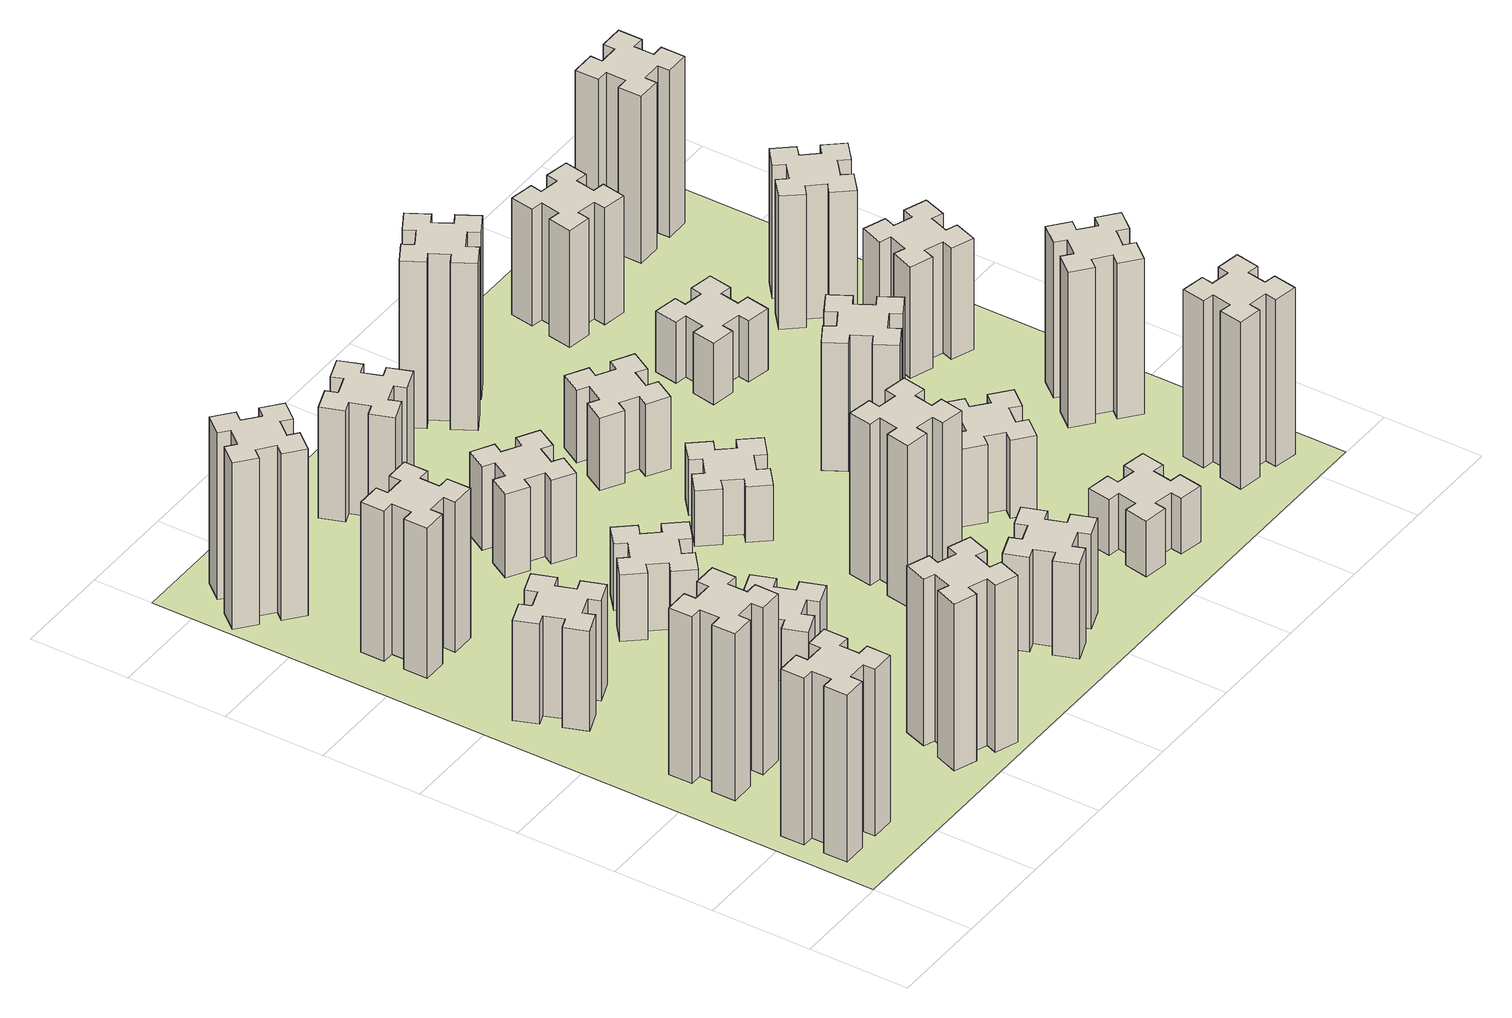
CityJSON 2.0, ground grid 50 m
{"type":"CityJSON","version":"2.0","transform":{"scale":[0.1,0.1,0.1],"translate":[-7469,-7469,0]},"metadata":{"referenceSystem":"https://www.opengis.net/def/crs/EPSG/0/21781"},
"CityObjects":{
"building1":{"type":"Building","attributes":{"class":"1000","function":"1000","usage":"1000","yearOfConstruction":2016,"roofType":"1000","measuredHeight":90,"storeysAboveGround":30,"storeysBelowGround":0},"geometry":[{"type":"Solid","lod":"1","boundaries":[[[[0,1,2,3,4,5,6,7,8,9,10,11,12,13,14,15,16,17,18,19]],[[17,16,20,21]],[[16,15,22,20]],[[15,14,23,22]],[[14,13,24,23]],[[13,12,25,24]],[[12,11,26,25]],[[11,10,27,26]],[[10,9,28,27]],[[9,8,29,28]],[[8,7,30,29]],[[7,6,31,30]],[[6,5,32,31]],[[5,4,33,32]],[[4,3,34,33]],[[3,2,35,34]],[[2,1,36,35]],[[1,0,37,36]],[[0,19,38,37]],[[19,18,39,38]],[[18,17,21,39]],[[24,25,26,27,28,29,30,31,32,33,34,35,36,37,38,39,21,20,22,23]]]]}]},
"building2":{"type":"Building","attributes":{"class":"1000","function":"1000","usage":"1000","yearOfConstruction":2016,"roofType":"1000","measuredHeight":90,"storeysAboveGround":30,"storeysBelowGround":0},"geometry":[{"type":"Solid","lod":"1","boundaries":[[[[40,41,42,43,44,45,46,47,48,49,50,51,52,53,54,55,56,57,58,59]],[[57,56,60,61]],[[56,55,62,60]],[[55,54,63,62]],[[54,53,64,63]],[[53,52,65,64]],[[52,51,66,65]],[[51,50,67,66]],[[50,49,68,67]],[[49,48,69,68]],[[48,47,70,69]],[[47,46,71,70]],[[46,45,72,71]],[[45,44,73,72]],[[44,43,74,73]],[[43,42,75,74]],[[42,41,76,75]],[[41,40,77,76]],[[40,59,78,77]],[[59,58,79,78]],[[58,57,61,79]],[[64,65,66,67,68,69,70,71,72,73,74,75,76,77,78,79,61,60,62,63]]]]}]},
"building3":{"type":"Building","attributes":{"class":"1000","function":"1000","usage":"1000","yearOfConstruction":2016,"roofType":"1000","measuredHeight":54,"storeysAboveGround":30,"storeysBelowGround":0},"geometry":[{"type":"Solid","lod":"1","boundaries":[[[[80,81,82,83,84,85,86,87,88,89,90,91,92,93,94,95,96,97,98,99]],[[97,96,100,101]],[[96,95,102,100]],[[95,94,103,102]],[[94,93,104,103]],[[93,92,105,104]],[[92,91,106,105]],[[91,90,107,106]],[[90,89,108,107]],[[89,88,109,108]],[[88,87,110,109]],[[87,86,111,110]],[[86,85,112,111]],[[85,84,113,112]],[[84,83,114,113]],[[83,82,115,114]],[[82,81,116,115]],[[81,80,117,116]],[[80,99,118,117]],[[99,98,119,118]],[[98,97,101,119]],[[104,105,106,107,108,109,110,111,112,113,114,115,116,117,118,119,101,100,102,103]]]]}]},
"building4":{"type":"Building","attributes":{"class":"1000","function":"1000","usage":"1000","yearOfConstruction":2016,"roofType":"1000","measuredHeight":81,"storeysAboveGround":30,"storeysBelowGround":0},"geometry":[{"type":"Solid","lod":"1","boundaries":[[[[120,121,122,123,124,125,126,127,128,129,130,131,132,133,134,135,136,137,138,139]],[[137,136,140,141]],[[136,135,142,140]],[[135,134,143,142]],[[134,133,144,143]],[[133,132,145,144]],[[132,131,146,145]],[[131,130,147,146]],[[130,129,148,147]],[[129,128,149,148]],[[128,127,150,149]],[[127,126,151,150]],[[126,125,152,151]],[[125,124,153,152]],[[124,123,154,153]],[[123,122,155,154]],[[122,121,156,155]],[[121,120,157,156]],[[120,139,158,157]],[[139,138,159,158]],[[138,137,141,159]],[[144,145,146,147,148,149,150,151,152,153,154,155,156,157,158,159,141,140,142,143]]]]}]},
"building5":{"type":"Building","attributes":{"class":"1000","function":"1000","usage":"1000","yearOfConstruction":2016,"roofType":"1000","measuredHeight":90,"storeysAboveGround":30,"storeysBelowGround":0},"geometry":[{"type":"Solid","lod":"1","boundaries":[[[[160,161,162,163,164,165,166,167,168,169,170,171,172,173,174,175,176,177,178,179]],[[177,176,180,181]],[[176,175,182,180]],[[175,174,183,182]],[[174,173,184,183]],[[173,172,185,184]],[[172,171,186,185]],[[171,170,187,186]],[[170,169,188,187]],[[169,168,189,188]],[[168,167,190,189]],[[167,166,191,190]],[[166,165,192,191]],[[165,164,193,192]],[[164,163,194,193]],[[163,162,195,194]],[[162,161,196,195]],[[161,160,197,196]],[[160,179,198,197]],[[179,178,199,198]],[[178,177,181,199]],[[184,185,186,187,188,189,190,191,192,193,194,195,196,197,198,199,181,180,182,183]]]]}]},
"building6":{"type":"Building","attributes":{"class":"1000","function":"1000","usage":"1000","yearOfConstruction":2016,"roofType":"1000","measuredHeight":90,"storeysAboveGround":30,"storeysBelowGround":0},"geometry":[{"type":"Solid","lod":"1","boundaries":[[[[200,201,202,203,204,205,206,207,208,209,210,211,212,213,214,215,216,217,218,219]],[[217,216,220,221]],[[216,215,222,220]],[[215,214,223,222]],[[214,213,224,223]],[[213,212,225,224]],[[212,211,226,225]],[[211,210,227,226]],[[210,209,228,227]],[[209,208,229,228]],[[208,207,230,229]],[[207,206,231,230]],[[206,205,232,231]],[[205,204,233,232]],[[204,203,234,233]],[[203,202,235,234]],[[202,201,236,235]],[[201,200,237,236]],[[200,219,238,237]],[[219,218,239,238]],[[218,217,221,239]],[[224,225,226,227,228,229,230,231,232,233,234,235,236,237,238,239,221,220,222,223]]]]}]},
"building7":{"type":"Building","attributes":{"class":"1000","function":"1000","usage":"1000","yearOfConstruction":2016,"roofType":"1000","measuredHeight":33,"storeysAboveGround":30,"storeysBelowGround":0},"geometry":[{"type":"Solid","lod":"1","boundaries":[[[[240,241,242,243,244,245,246,247,248,249,250,251,252,253,254,255,256,257,258,259]],[[257,256,260,261]],[[256,255,262,260]],[[255,254,263,262]],[[254,253,264,263]],[[253,252,265,264]],[[252,251,266,265]],[[251,250,267,266]],[[250,249,268,267]],[[249,248,269,268]],[[248,247,270,269]],[[247,246,271,270]],[[246,245,272,271]],[[245,244,273,272]],[[244,243,274,273]],[[243,242,275,274]],[[242,241,276,275]],[[241,240,277,276]],[[240,259,278,277]],[[259,258,279,278]],[[258,257,261,279]],[[264,265,266,267,268,269,270,271,272,273,274,275,276,277,278,279,261,260,262,263]]]]}]},
"building8":{"type":"Building","attributes":{"class":"1000","function":"1000","usage":"1000","yearOfConstruction":2016,"roofType":"1000","measuredHeight":36,"storeysAboveGround":30,"storeysBelowGround":0},"geometry":[{"type":"Solid","lod":"1","boundaries":[[[[280,281,282,283,284,285,286,287,288,289,290,291,292,293,294,295,296,297,298,299]],[[297,296,300,301]],[[296,295,302,300]],[[295,294,303,302]],[[294,293,304,303]],[[293,292,305,304]],[[292,291,306,305]],[[291,290,307,306]],[[290,289,308,307]],[[289,288,309,308]],[[288,287,310,309]],[[287,286,311,310]],[[286,285,312,311]],[[285,284,313,312]],[[284,283,314,313]],[[283,282,315,314]],[[282,281,316,315]],[[281,280,317,316]],[[280,299,318,317]],[[299,298,319,318]],[[298,297,301,319]],[[304,305,306,307,308,309,310,311,312,313,314,315,316,317,318,319,301,300,302,303]]]]}]},
"building9":{"type":"Building","attributes":{"class":"1000","function":"1000","usage":"1000","yearOfConstruction":2016,"roofType":"1000","measuredHeight":45,"storeysAboveGround":30,"storeysBelowGround":0},"geometry":[{"type":"Solid","lod":"1","boundaries":[[[[320,321,322,323,324,325,326,327,328,329,330,331,332,333,334,335,336,337,338,339]],[[337,336,340,341]],[[336,335,342,340]],[[335,334,343,342]],[[334,333,344,343]],[[333,332,345,344]],[[332,331,346,345]],[[331,330,347,346]],[[330,329,348,347]],[[329,328,349,348]],[[328,327,350,349]],[[327,326,351,350]],[[326,325,352,351]],[[325,324,353,352]],[[324,323,354,353]],[[323,322,355,354]],[[322,321,356,355]],[[321,320,357,356]],[[320,339,358,357]],[[339,338,359,358]],[[338,337,341,359]],[[344,345,346,347,348,349,350,351,352,353,354,355,356,357,358,359,341,340,342,343]]]]}]},
"building10":{"type":"Building","attributes":{"class":"1000","function":"1000","usage":"1000","yearOfConstruction":2016,"roofType":"1000","measuredHeight":51,"storeysAboveGround":30,"storeysBelowGround":0},"geometry":[{"type":"Solid","lod":"1","boundaries":[[[[360,361,362,363,364,365,366,367,368,369,370,371,372,373,374,375,376,377,378,379]],[[377,376,380,381]],[[376,375,382,380]],[[375,374,383,382]],[[374,373,384,383]],[[373,372,385,384]],[[372,371,386,385]],[[371,370,387,386]],[[370,369,388,387]],[[369,368,389,388]],[[368,367,390,389]],[[367,366,391,390]],[[366,365,392,391]],[[365,364,393,392]],[[364,363,394,393]],[[363,362,395,394]],[[362,361,396,395]],[[361,360,397,396]],[[360,379,398,397]],[[379,378,399,398]],[[378,377,381,399]],[[384,385,386,387,388,389,390,391,392,393,394,395,396,397,398,399,381,380,382,383]]]]}]},
"building11":{"type":"Building","attributes":{"class":"1000","function":"1000","usage":"1000","yearOfConstruction":2016,"roofType":"1000","measuredHeight":60,"storeysAboveGround":30,"storeysBelowGround":0},"geometry":[{"type":"Solid","lod":"1","boundaries":[[[[400,401,402,403,404,405,406,407,408,409,410,411,412,413,414,415,416,417,418,419]],[[417,416,420,421]],[[416,415,422,420]],[[415,414,423,422]],[[414,413,424,423]],[[413,412,425,424]],[[412,411,426,425]],[[411,410,427,426]],[[410,409,428,427]],[[409,408,429,428]],[[408,407,430,429]],[[407,406,431,430]],[[406,405,432,431]],[[405,404,433,432]],[[404,403,434,433]],[[403,402,435,434]],[[402,401,436,435]],[[401,400,437,436]],[[400,419,438,437]],[[419,418,439,438]],[[418,417,421,439]],[[424,425,426,427,428,429,430,431,432,433,434,435,436,437,438,439,421,420,422,423]]]]}]},
"building12":{"type":"Building","attributes":{"class":"1000","function":"1000","usage":"1000","yearOfConstruction":2016,"roofType":"1000","measuredHeight":87,"storeysAboveGround":30,"storeysBelowGround":0},"geometry":[{"type":"Solid","lod":"1","boundaries":[[[[440,441,442,443,444,445,446,447,448,449,450,451,452,453,454,455,456,457,458,459]],[[457,456,460,461]],[[456,455,462,460]],[[455,454,463,462]],[[454,453,464,463]],[[453,452,465,464]],[[452,451,466,465]],[[451,450,467,466]],[[450,449,468,467]],[[449,448,469,468]],[[448,447,470,469]],[[447,446,471,470]],[[446,445,472,471]],[[445,444,473,472]],[[444,443,474,473]],[[443,442,475,474]],[[442,441,476,475]],[[441,440,477,476]],[[440,459,478,477]],[[459,458,479,478]],[[458,457,461,479]],[[464,465,466,467,468,469,470,471,472,473,474,475,476,477,478,479,461,460,462,463]]]]}]},
"building13":{"type":"Building","attributes":{"class":"1000","function":"1000","usage":"1000","yearOfConstruction":2016,"roofType":"1000","measuredHeight":30,"storeysAboveGround":30,"storeysBelowGround":0},"geometry":[{"type":"Solid","lod":"1","boundaries":[[[[480,481,482,483,484,485,486,487,488,489,490,491,492,493,494,495,496,497,498,499]],[[497,496,500,501]],[[496,495,502,500]],[[495,494,503,502]],[[494,493,504,503]],[[493,492,505,504]],[[492,491,506,505]],[[491,490,507,506]],[[490,489,508,507]],[[489,488,509,508]],[[488,487,510,509]],[[487,486,511,510]],[[486,485,512,511]],[[485,484,513,512]],[[484,483,514,513]],[[483,482,515,514]],[[482,481,516,515]],[[481,480,517,516]],[[480,499,518,517]],[[499,498,519,518]],[[498,497,501,519]],[[504,505,506,507,508,509,510,511,512,513,514,515,516,517,518,519,501,500,502,503]]]]}]},
"building14":{"type":"Building","attributes":{"class":"1000","function":"1000","usage":"1000","yearOfConstruction":2016,"roofType":"1000","measuredHeight":39,"storeysAboveGround":30,"storeysBelowGround":0},"geometry":[{"type":"Solid","lod":"1","boundaries":[[[[520,521,522,523,524,525,526,527,528,529,530,531,532,533,534,535,536,537,538,539]],[[537,536,540,541]],[[536,535,542,540]],[[535,534,543,542]],[[534,533,544,543]],[[533,532,545,544]],[[532,531,546,545]],[[531,530,547,546]],[[530,529,548,547]],[[529,528,549,548]],[[528,527,550,549]],[[527,526,551,550]],[[526,525,552,551]],[[525,524,553,552]],[[524,523,554,553]],[[523,522,555,554]],[[522,521,556,555]],[[521,520,557,556]],[[520,539,558,557]],[[539,538,559,558]],[[538,537,541,559]],[[544,545,546,547,548,549,550,551,552,553,554,555,556,557,558,559,541,540,542,543]]]]}]},
"building15":{"type":"Building","attributes":{"class":"1000","function":"1000","usage":"1000","yearOfConstruction":2016,"roofType":"1000","measuredHeight":30,"storeysAboveGround":30,"storeysBelowGround":0},"geometry":[{"type":"Solid","lod":"1","boundaries":[[[[560,561,562,563,564,565,566,567,568,569,570,571,572,573,574,575,576,577,578,579]],[[577,576,580,581]],[[576,575,582,580]],[[575,574,583,582]],[[574,573,584,583]],[[573,572,585,584]],[[572,571,586,585]],[[571,570,587,586]],[[570,569,588,587]],[[569,568,589,588]],[[568,567,590,589]],[[567,566,591,590]],[[566,565,592,591]],[[565,564,593,592]],[[564,563,594,593]],[[563,562,595,594]],[[562,561,596,595]],[[561,560,597,596]],[[560,579,598,597]],[[579,578,599,598]],[[578,577,581,599]],[[584,585,586,587,588,589,590,591,592,593,594,595,596,597,598,599,581,580,582,583]]]]}]},
"building16":{"type":"Building","attributes":{"class":"1000","function":"1000","usage":"1000","yearOfConstruction":2016,"roofType":"1000","measuredHeight":90,"storeysAboveGround":30,"storeysBelowGround":0},"geometry":[{"type":"Solid","lod":"1","boundaries":[[[[600,601,602,603,604,605,606,607,608,609,610,611,612,613,614,615,616,617,618,619]],[[617,616,620,621]],[[616,615,622,620]],[[615,614,623,622]],[[614,613,624,623]],[[613,612,625,624]],[[612,611,626,625]],[[611,610,627,626]],[[610,609,628,627]],[[609,608,629,628]],[[608,607,630,629]],[[607,606,631,630]],[[606,605,632,631]],[[605,604,633,632]],[[604,603,634,633]],[[603,602,635,634]],[[602,601,636,635]],[[601,600,637,636]],[[600,619,638,637]],[[619,618,639,638]],[[618,617,621,639]],[[624,625,626,627,628,629,630,631,632,633,634,635,636,637,638,639,621,620,622,623]]]]}]},
"building17":{"type":"Building","attributes":{"class":"1000","function":"1000","usage":"1000","yearOfConstruction":2016,"roofType":"1000","measuredHeight":42,"storeysAboveGround":30,"storeysBelowGround":0},"geometry":[{"type":"Solid","lod":"1","boundaries":[[[[640,641,642,643,644,645,646,647,648,649,650,651,652,653,654,655,656,657,658,659]],[[657,656,660,661]],[[656,655,662,660]],[[655,654,663,662]],[[654,653,664,663]],[[653,652,665,664]],[[652,651,666,665]],[[651,650,667,666]],[[650,649,668,667]],[[649,648,669,668]],[[648,647,670,669]],[[647,646,671,670]],[[646,645,672,671]],[[645,644,673,672]],[[644,643,674,673]],[[643,642,675,674]],[[642,641,676,675]],[[641,640,677,676]],[[640,659,678,677]],[[659,658,679,678]],[[658,657,661,679]],[[664,665,666,667,668,669,670,671,672,673,674,675,676,677,678,679,661,660,662,663]]]]}]},
"building18":{"type":"Building","attributes":{"class":"1000","function":"1000","usage":"1000","yearOfConstruction":2016,"roofType":"1000","measuredHeight":69,"storeysAboveGround":30,"storeysBelowGround":0},"geometry":[{"type":"Solid","lod":"1","boundaries":[[[[680,681,682,683,684,685,686,687,688,689,690,691,692,693,694,695,696,697,698,699]],[[697,696,700,701]],[[696,695,702,700]],[[695,694,703,702]],[[694,693,704,703]],[[693,692,705,704]],[[692,691,706,705]],[[691,690,707,706]],[[690,689,708,707]],[[689,688,709,708]],[[688,687,710,709]],[[687,686,711,710]],[[686,685,712,711]],[[685,684,713,712]],[[684,683,714,713]],[[683,682,715,714]],[[682,681,716,715]],[[681,680,717,716]],[[680,699,718,717]],[[699,698,719,718]],[[698,697,701,719]],[[704,705,706,707,708,709,710,711,712,713,714,715,716,717,718,719,701,700,702,703]]]]}]},
"building19":{"type":"Building","attributes":{"class":"1000","function":"1000","usage":"1000","yearOfConstruction":2016,"roofType":"1000","measuredHeight":33,"storeysAboveGround":30,"storeysBelowGround":0},"geometry":[{"type":"Solid","lod":"1","boundaries":[[[[720,721,722,723,724,725,726,727,728,729,730,731,732,733,734,735,736,737,738,739]],[[737,736,740,741]],[[736,735,742,740]],[[735,734,743,742]],[[734,733,744,743]],[[733,732,745,744]],[[732,731,746,745]],[[731,730,747,746]],[[730,729,748,747]],[[729,728,749,748]],[[728,727,750,749]],[[727,726,751,750]],[[726,725,752,751]],[[725,724,753,752]],[[724,723,754,753]],[[723,722,755,754]],[[722,721,756,755]],[[721,720,757,756]],[[720,739,758,757]],[[739,738,759,758]],[[738,737,741,759]],[[744,745,746,747,748,749,750,751,752,753,754,755,756,757,758,759,741,740,742,743]]]]}]},
"building20":{"type":"Building","attributes":{"class":"1000","function":"1000","usage":"1000","yearOfConstruction":2016,"roofType":"1000","measuredHeight":90,"storeysAboveGround":30,"storeysBelowGround":0},"geometry":[{"type":"Solid","lod":"1","boundaries":[[[[760,761,762,763,764,765,766,767,768,769,770,771,772,773,774,775,776,777,778,779]],[[777,776,780,781]],[[776,775,782,780]],[[775,774,783,782]],[[774,773,784,783]],[[773,772,785,784]],[[772,771,786,785]],[[771,770,787,786]],[[770,769,788,787]],[[769,768,789,788]],[[768,767,790,789]],[[767,766,791,790]],[[766,765,792,791]],[[765,764,793,792]],[[764,763,794,793]],[[763,762,795,794]],[[762,761,796,795]],[[761,760,797,796]],[[760,779,798,797]],[[779,778,799,798]],[[778,777,781,799]],[[784,785,786,787,788,789,790,791,792,793,794,795,796,797,798,799,781,780,782,783]]]]}]},
"building21":{"type":"Building","attributes":{"class":"1000","function":"1000","usage":"1000","yearOfConstruction":2016,"roofType":"1000","measuredHeight":63,"storeysAboveGround":30,"storeysBelowGround":0},"geometry":[{"type":"Solid","lod":"1","boundaries":[[[[800,801,802,803,804,805,806,807,808,809,810,811,812,813,814,815,816,817,818,819]],[[817,816,820,821]],[[816,815,822,820]],[[815,814,823,822]],[[814,813,824,823]],[[813,812,825,824]],[[812,811,826,825]],[[811,810,827,826]],[[810,809,828,827]],[[809,808,829,828]],[[808,807,830,829]],[[807,806,831,830]],[[806,805,832,831]],[[805,804,833,832]],[[804,803,834,833]],[[803,802,835,834]],[[802,801,836,835]],[[801,800,837,836]],[[800,819,838,837]],[[819,818,839,838]],[[818,817,821,839]],[[824,825,826,827,828,829,830,831,832,833,834,835,836,837,838,839,821,820,822,823]]]]}]},
"building22":{"type":"Building","attributes":{"class":"1000","function":"1000","usage":"1000","yearOfConstruction":2016,"roofType":"1000","measuredHeight":84,"storeysAboveGround":30,"storeysBelowGround":0},"geometry":[{"type":"Solid","lod":"1","boundaries":[[[[840,841,842,843,844,845,846,847,848,849,850,851,852,853,854,855,856,857,858,859]],[[857,856,860,861]],[[856,855,862,860]],[[855,854,863,862]],[[854,853,864,863]],[[853,852,865,864]],[[852,851,866,865]],[[851,850,867,866]],[[850,849,868,867]],[[849,848,869,868]],[[848,847,870,869]],[[847,846,871,870]],[[846,845,872,871]],[[845,844,873,872]],[[844,843,874,873]],[[843,842,875,874]],[[842,841,876,875]],[[841,840,877,876]],[[840,859,878,877]],[[859,858,879,878]],[[858,857,861,879]],[[864,865,866,867,868,869,870,871,872,873,874,875,876,877,878,879,861,860,862,863]]]]}]},
"building23":{"type":"Building","attributes":{"class":"1000","function":"1000","usage":"1000","yearOfConstruction":2016,"roofType":"1000","measuredHeight":60,"storeysAboveGround":30,"storeysBelowGround":0},"geometry":[{"type":"Solid","lod":"1","boundaries":[[[[880,881,882,883,884,885,886,887,888,889,890,891,892,893,894,895,896,897,898,899]],[[897,896,900,901]],[[896,895,902,900]],[[895,894,903,902]],[[894,893,904,903]],[[893,892,905,904]],[[892,891,906,905]],[[891,890,907,906]],[[890,889,908,907]],[[889,888,909,908]],[[888,887,910,909]],[[887,886,911,910]],[[886,885,912,911]],[[885,884,913,912]],[[884,883,914,913]],[[883,882,915,914]],[[882,881,916,915]],[[881,880,917,916]],[[880,899,918,917]],[[899,898,919,918]],[[898,897,901,919]],[[904,905,906,907,908,909,910,911,912,913,914,915,916,917,918,919,901,900,902,903]]]]}]},
"building24":{"type":"Building","attributes":{"class":"1000","function":"1000","usage":"1000","yearOfConstruction":2016,"roofType":"1000","measuredHeight":72,"storeysAboveGround":30,"storeysBelowGround":0},"geometry":[{"type":"Solid","lod":"1","boundaries":[[[[920,921,922,923,924,925,926,927,928,929,930,931,932,933,934,935,936,937,938,939]],[[937,936,940,941]],[[936,935,942,940]],[[935,934,943,942]],[[934,933,944,943]],[[933,932,945,944]],[[932,931,946,945]],[[931,930,947,946]],[[930,929,948,947]],[[929,928,949,948]],[[928,927,950,949]],[[927,926,951,950]],[[926,925,952,951]],[[925,924,953,952]],[[924,923,954,953]],[[923,922,955,954]],[[922,921,956,955]],[[921,920,957,956]],[[920,939,958,957]],[[939,938,959,958]],[[938,937,941,959]],[[944,945,946,947,948,949,950,951,952,953,954,955,956,957,958,959,941,940,942,943]]]]}]},
"building25":{"type":"Building","attributes":{"class":"1000","function":"1000","usage":"1000","yearOfConstruction":2016,"roofType":"1000","measuredHeight":90,"storeysAboveGround":30,"storeysBelowGround":0},"geometry":[{"type":"Solid","lod":"1","boundaries":[[[[960,961,962,963,964,965,966,967,968,969,970,971,972,973,974,975,976,977,978,979]],[[977,976,980,981]],[[976,975,982,980]],[[975,974,983,982]],[[974,973,984,983]],[[973,972,985,984]],[[972,971,986,985]],[[971,970,987,986]],[[970,969,988,987]],[[969,968,989,988]],[[968,967,990,989]],[[967,966,991,990]],[[966,965,992,991]],[[965,964,993,992]],[[964,963,994,993]],[[963,962,995,994]],[[962,961,996,995]],[[961,960,997,996]],[[960,979,998,997]],[[979,978,999,998]],[[978,977,981,999]],[[984,985,986,987,988,989,990,991,992,993,994,995,996,997,998,999,981,980,982,983]]]]}]},
"landuse1":{"type":"LandUse","attributes":{"name":"plot1","function":"1010"},"geometry":[{"type":"MultiSurface","lod":"1","boundaries":[[[1000,1001,1002,1003]]]}]}
},
"vertices":[
[165,425,0],[165,325,0],[105,325,0],[105,205,0],[225,205,0],[225,265,0],[325,265,0],[325,205,0],[445,205,0],[445,325,0],[385,325,0],[385,425,0],[445,425,0],[445,545,0],[325,545,0],[325,485,0],[225,485,0],[225,545,0],[105,545,0],[105,425,0],[225,485,900],[225,545,900],[325,485,900],[325,545,900],[445,545,900],[445,425,900],[385,425,900],[385,325,900],[445,325,900],[445,205,900],[325,205,900],[325,265,900],[225,265,900],[225,205,900],[105,205,900],[105,325,900],[165,325,900],[165,425,900],[105,425,900],[105,545,900],
[265,1065,0],[265,965,0],[205,965,0],[205,845,0],[325,845,0],[325,905,0],[425,905,0],[425,845,0],[545,845,0],[545,965,0],[485,965,0],[485,1065,0],[545,1065,0],[545,1185,0],[425,1185,0],[425,1125,0],[325,1125,0],[325,1185,0],[205,1185,0],[205,1065,0],[325,1125,900],[325,1185,900],[425,1125,900],[425,1185,900],[545,1185,900],[545,1065,900],[485,1065,900],[485,965,900],[545,965,900],[545,845,900],[425,845,900],[425,905,900],[325,905,900],[325,845,900],[205,845,900],[205,965,900],[265,965,900],[265,1065,900],[205,1065,900],[205,1185,900],
[496,1846,0],[462,1940,0],[518,1960,0],[477,2073,0],[364,2032,0],[385,1976,0],[291,1942,0],[270,1998,0],[157,1957,0],[199,1844,0],[255,1865,0],[289,1771,0],[233,1750,0],[274,1637,0],[387,1679,0],[366,1735,0],[460,1769,0],[480,1713,0],[593,1754,0],[552,1867,0],[460,1769,540],[480,1713,540],[366,1735,540],[387,1679,540],[274,1637,540],[233,1750,540],[289,1771,540],[255,1865,540],[199,1844,540],[157,1957,540],[270,1998,540],[291,1942,540],[385,1976,540],[364,2032,540],[477,2073,540],[518,1960,540],[462,1940,540],[496,1846,540],[552,1867,540],[593,1754,540],
[485,2545,0],[485,2645,0],[545,2645,0],[545,2765,0],[425,2765,0],[425,2705,0],[325,2705,0],[325,2765,0],[205,2765,0],[205,2645,0],[265,2645,0],[265,2545,0],[205,2545,0],[205,2425,0],[325,2425,0],[325,2485,0],[425,2485,0],[425,2425,0],[545,2425,0],[545,2545,0],[425,2485,810],[425,2425,810],[325,2485,810],[325,2425,810],[205,2425,810],[205,2545,810],[265,2545,810],[265,2645,810],[205,2645,810],[205,2765,810],[325,2765,810],[325,2705,810],[425,2705,810],[425,2765,810],[545,2765,810],[545,2645,810],[485,2645,810],[485,2545,810],[545,2545,810],[545,2425,810],
[1029,360,0],[995,266,0],[939,287,0],[897,174,0],[1010,133,0],[1031,189,0],[1125,155,0],[1104,99,0],[1217,57,0],[1258,170,0],[1202,191,0],[1236,285,0],[1292,264,0],[1333,377,0],[1220,418,0],[1200,362,0],[1106,396,0],[1127,452,0],[1014,493,0],[973,380,0],[1106,396,900],[1127,452,900],[1200,362,900],[1220,418,900],[1333,377,900],[1292,264,900],[1236,285,900],[1202,191,900],[1258,170,900],[1217,57,900],[1104,99,900],[1125,155,900],[1031,189,900],[1010,133,900],[897,174,900],[939,287,900],[995,266,900],[1029,360,900],[973,380,900],[1014,493,900],
[384,3387,0],[308,3452,0],[346,3498,0],[254,3575,0],[177,3483,0],[223,3444,0],[159,3368,0],[113,3406,0],[36,3314,0],[128,3237,0],[166,3283,0],[243,3219,0],[204,3173,0],[296,3096,0],[373,3188,0],[327,3226,0],[392,3303,0],[438,3264,0],[515,3356,0],[423,3433,0],[392,3303,900],[438,3264,900],[327,3226,900],[373,3188,900],[296,3096,900],[204,3173,900],[243,3219,900],[166,3283,900],[128,3237,900],[36,3314,900],[113,3406,900],[159,3368,900],[223,3444,900],[177,3483,900],[254,3575,900],[346,3498,900],[308,3452,900],[384,3387,900],[423,3433,900],[515,3356,900],
[1125,1336,0],[1031,1302,0],[1010,1358,0],[897,1317,0],[939,1204,0],[995,1225,0],[1029,1131,0],[973,1110,0],[1014,997,0],[1127,1039,0],[1106,1095,0],[1200,1129,0],[1220,1073,0],[1333,1114,0],[1292,1227,0],[1236,1206,0],[1202,1300,0],[1258,1320,0],[1217,1433,0],[1104,1392,0],[1202,1300,330],[1258,1320,330],[1236,1206,330],[1292,1227,330],[1333,1114,330],[1220,1073,330],[1200,1129,330],[1106,1095,330],[1127,1039,330],[1014,997,330],[973,1110,330],[1029,1131,330],[995,1225,330],[939,1204,330],[897,1317,330],[1010,1358,330],[1031,1302,330],[1125,1336,330],[1104,1392,330],[1217,1433,330],
[1083,1972,0],[1006,1907,0],[968,1953,0],[876,1876,0],[953,1784,0],[999,1823,0],[1063,1746,0],[1017,1708,0],[1094,1616,0],[1186,1693,0],[1148,1739,0],[1224,1803,0],[1263,1757,0],[1355,1834,0],[1278,1926,0],[1232,1888,0],[1167,1964,0],[1213,2003,0],[1136,2095,0],[1044,2018,0],[1167,1964,360],[1213,2003,360],[1232,1888,360],[1278,1926,360],[1355,1834,360],[1263,1757,360],[1224,1803,360],[1148,1739,360],[1186,1693,360],[1094,1616,360],[1017,1708,360],[1063,1746,360],[999,1823,360],[953,1784,360],[876,1876,360],[968,1953,360],[1006,1907,360],[1083,1972,360],[1044,2018,360],[1136,2095,360],
[1117,2525,0],[1204,2475,0],[1174,2423,0],[1278,2363,0],[1338,2467,0],[1286,2497,0],[1336,2584,0],[1388,2554,0],[1448,2658,0],[1344,2718,0],[1314,2666,0],[1227,2716,0],[1257,2768,0],[1153,2828,0],[1093,2724,0],[1145,2694,0],[1095,2607,0],[1043,2637,0],[983,2533,0],[1087,2473,0],[1095,2607,450],[1043,2637,450],[1145,2694,450],[1093,2724,450],[1153,2828,450],[1257,2768,450],[1227,2716,450],[1314,2666,450],[1344,2718,450],[1448,2658,450],[1388,2554,450],[1336,2584,450],[1286,2497,450],[1338,2467,450],[1278,2363,450],[1174,2423,450],[1204,2475,450],[1117,2525,450],[1087,2473,450],[983,2533,450],
[1965,496,0],[1871,462,0],[1850,518,0],[1737,477,0],[1779,364,0],[1835,385,0],[1869,291,0],[1813,270,0],[1854,157,0],[1967,199,0],[1946,255,0],[2040,289,0],[2060,233,0],[2173,274,0],[2132,387,0],[2076,366,0],[2042,460,0],[2098,480,0],[2057,593,0],[1944,552,0],[2042,460,510],[2098,480,510],[2076,366,510],[2132,387,510],[2173,274,510],[2060,233,510],[2040,289,510],[1946,255,510],[1967,199,510],[1854,157,510],[1813,270,510],[1869,291,510],[1835,385,510],[1779,364,510],[1737,477,510],[1850,518,510],[1871,462,510],[1965,496,510],[1944,552,510],[2057,593,510],
[1125,3456,0],[1031,3422,0],[1010,3478,0],[897,3437,0],[939,3324,0],[995,3345,0],[1029,3251,0],[973,3230,0],[1014,3117,0],[1127,3159,0],[1106,3215,0],[1200,3249,0],[1220,3193,0],[1333,3234,0],[1292,3347,0],[1236,3326,0],[1202,3420,0],[1258,3440,0],[1217,3553,0],[1104,3512,0],[1202,3420,600],[1258,3440,600],[1236,3326,600],[1292,3347,600],[1333,3234,600],[1220,3193,600],[1200,3249,600],[1106,3215,600],[1127,3159,600],[1014,3117,600],[973,3230,600],[1029,3251,600],[995,3345,600],[939,3324,600],[897,3437,600],[1010,3478,600],[1031,3422,600],[1125,3456,600],[1104,3512,600],[1217,3553,600],
[2055,1047,0],[2072,1145,0],[2131,1135,0],[2152,1253,0],[2034,1274,0],[2024,1215,0],[1925,1232,0],[1936,1291,0],[1817,1312,0],[1797,1194,0],[1856,1184,0],[1838,1085,0],[1779,1096,0],[1758,977,0],[1877,957,0],[1887,1016,0],[1985,998,0],[1975,939,0],[2093,918,0],[2114,1037,0],[1985,998,870],[1975,939,870],[1887,1016,870],[1877,957,870],[1758,977,870],[1779,1096,870],[1838,1085,870],[1856,1184,870],[1797,1194,870],[1817,1312,870],[1936,1291,870],[1925,1232,870],[2024,1215,870],[2034,1274,870],[2152,1253,870],[2131,1135,870],[2072,1145,870],[2055,1047,870],[2114,1037,870],[2093,918,870],
[1972,1988,0],[1907,2064,0],[1953,2103,0],[1876,2195,0],[1784,2118,0],[1823,2072,0],[1746,2007,0],[1708,2053,0],[1616,1976,0],[1693,1884,0],[1739,1923,0],[1803,1846,0],[1757,1808,0],[1834,1716,0],[1926,1793,0],[1888,1839,0],[1964,1903,0],[2003,1857,0],[2095,1934,0],[2018,2026,0],[1964,1903,300],[2003,1857,300],[1888,1839,300],[1926,1793,300],[1834,1716,300],[1757,1808,300],[1803,1846,300],[1739,1923,300],[1693,1884,300],[1616,1976,300],[1708,2053,300],[1746,2007,300],[1823,2072,300],[1784,2118,300],[1876,2195,300],[1953,2103,300],[1907,2064,300],[1972,1988,300],[2018,2026,300],[2095,1934,300],
[2026,2497,0],[2076,2584,0],[2128,2554,0],[2188,2658,0],[2084,2718,0],[2054,2666,0],[1967,2716,0],[1997,2768,0],[1893,2828,0],[1833,2724,0],[1885,2694,0],[1835,2607,0],[1783,2637,0],[1723,2533,0],[1827,2473,0],[1857,2525,0],[1944,2475,0],[1914,2423,0],[2018,2363,0],[2078,2467,0],[1944,2475,390],[1914,2423,390],[1857,2525,390],[1827,2473,390],[1723,2533,390],[1783,2637,390],[1835,2607,390],[1885,2694,390],[1833,2724,390],[1893,2828,390],[1997,2768,390],[1967,2716,390],[2054,2666,390],[2084,2718,390],[2188,2658,390],[2128,2554,390],[2076,2584,390],[2026,2497,390],[2078,2467,390],[2018,2363,390],
[2596,444,0],[2578,345,0],[2519,356,0],[2498,237,0],[2617,217,0],[2627,276,0],[2725,258,0],[2715,199,0],[2833,178,0],[2854,297,0],[2795,307,0],[2812,405,0],[2871,395,0],[2892,513,0],[2774,534,0],[2764,475,0],[2665,492,0],[2676,551,0],[2557,572,0],[2537,454,0],[2665,492,300],[2676,551,300],[2764,475,300],[2774,534,300],[2892,513,300],[2871,395,300],[2812,405,300],[2795,307,300],[2854,297,300],[2833,178,300],[2715,199,300],[2725,258,300],[2627,276,300],[2617,217,300],[2498,237,300],[2519,356,300],[2578,345,300],[2596,444,300],[2537,454,300],[2557,572,300],
[1844,3556,0],[1757,3506,0],[1727,3558,0],[1623,3498,0],[1683,3394,0],[1735,3424,0],[1785,3337,0],[1733,3307,0],[1793,3203,0],[1897,3263,0],[1867,3315,0],[1954,3365,0],[1984,3313,0],[2088,3373,0],[2028,3477,0],[1976,3447,0],[1926,3534,0],[1978,3564,0],[1918,3668,0],[1814,3608,0],[1926,3534,900],[1978,3564,900],[1976,3447,900],[2028,3477,900],[2088,3373,900],[1984,3313,900],[1954,3365,900],[1867,3315,900],[1897,3263,900],[1793,3203,900],[1733,3307,900],[1785,3337,900],[1735,3424,900],[1683,3394,900],[1623,3498,900],[1727,3558,900],[1757,3506,900],[1844,3556,900],[1814,3608,900],[1918,3668,900],
[2647,1006,0],[2712,1083,0],[2758,1044,0],[2835,1136,0],[2743,1213,0],[2704,1167,0],[2628,1232,0],[2666,1278,0],[2574,1355,0],[2497,1263,0],[2543,1224,0],[2479,1148,0],[2433,1186,0],[2356,1094,0],[2448,1017,0],[2486,1063,0],[2563,999,0],[2524,953,0],[2616,876,0],[2693,968,0],[2563,999,420],[2524,953,420],[2486,1063,420],[2448,1017,420],[2356,1094,420],[2433,1186,420],[2479,1148,420],[2543,1224,420],[2497,1263,420],[2574,1355,420],[2666,1278,420],[2628,1232,420],[2704,1167,420],[2743,1213,420],[2835,1136,420],[2758,1044,420],[2712,1083,420],[2647,1006,420],[2693,968,420],[2616,876,420],
[2475,1744,0],[2525,1657,0],[2473,1627,0],[2533,1523,0],[2637,1583,0],[2607,1635,0],[2694,1685,0],[2724,1633,0],[2828,1693,0],[2768,1797,0],[2716,1767,0],[2666,1854,0],[2718,1884,0],[2658,1988,0],[2554,1928,0],[2584,1876,0],[2497,1826,0],[2467,1878,0],[2363,1818,0],[2423,1714,0],[2497,1826,690],[2467,1878,690],[2584,1876,690],[2554,1928,690],[2658,1988,690],[2718,1884,690],[2666,1854,690],[2716,1767,690],[2768,1797,690],[2828,1693,690],[2724,1633,690],[2694,1685,690],[2607,1635,690],[2637,1583,690],[2533,1523,690],[2473,1627,690],[2525,1657,690],[2475,1744,690],[2423,1714,690],[2363,1818,690],
[2596,2664,0],[2578,2565,0],[2519,2576,0],[2498,2457,0],[2617,2437,0],[2627,2496,0],[2725,2478,0],[2715,2419,0],[2833,2398,0],[2854,2517,0],[2795,2527,0],[2812,2625,0],[2871,2615,0],[2892,2733,0],[2774,2754,0],[2764,2695,0],[2665,2712,0],[2676,2771,0],[2557,2792,0],[2537,2674,0],[2665,2712,330],[2676,2771,330],[2764,2695,330],[2774,2754,330],[2892,2733,330],[2871,2615,330],[2812,2625,330],[2795,2527,330],[2854,2517,330],[2833,2398,330],[2715,2419,330],[2725,2478,330],[2627,2496,330],[2617,2437,330],[2498,2457,330],[2519,2576,330],[2578,2565,330],[2596,2664,330],[2537,2674,330],[2557,2792,330],
[3504,475,0],[3405,492,0],[3416,551,0],[3297,572,0],[3277,454,0],[3336,444,0],[3318,345,0],[3259,356,0],[3238,237,0],[3357,217,0],[3367,276,0],[3465,258,0],[3455,199,0],[3573,178,0],[3594,297,0],[3535,307,0],[3552,405,0],[3611,395,0],[3632,513,0],[3514,534,0],[3552,405,900],[3611,395,900],[3535,307,900],[3594,297,900],[3573,178,900],[3455,199,900],[3465,258,900],[3367,276,900],[3357,217,900],[3238,237,900],[3259,356,900],[3318,345,900],[3336,444,900],[3277,454,900],[3297,572,900],[3416,551,900],[3405,492,900],[3504,475,900],[3514,534,900],[3632,513,900],
[2596,3404,0],[2578,3305,0],[2519,3316,0],[2498,3197,0],[2617,3177,0],[2627,3236,0],[2725,3218,0],[2715,3159,0],[2833,3138,0],[2854,3257,0],[2795,3267,0],[2812,3365,0],[2871,3355,0],[2892,3473,0],[2774,3494,0],[2764,3435,0],[2665,3452,0],[2676,3511,0],[2557,3532,0],[2537,3414,0],[2665,3452,630],[2676,3511,630],[2764,3435,630],[2774,3494,630],[2892,3473,630],[2871,3355,630],[2812,3365,630],[2795,3267,630],[2854,3257,630],[2833,3138,630],[2715,3159,630],[2725,3218,630],[2627,3236,630],[2617,3177,630],[2498,3197,630],[2519,3316,630],[2578,3305,630],[2596,3404,630],[2537,3414,630],[2557,3532,630],
[3487,1006,0],[3552,1083,0],[3598,1044,0],[3675,1136,0],[3583,1213,0],[3544,1167,0],[3468,1232,0],[3506,1278,0],[3414,1355,0],[3337,1263,0],[3383,1224,0],[3319,1148,0],[3273,1186,0],[3196,1094,0],[3288,1017,0],[3326,1063,0],[3403,999,0],[3364,953,0],[3456,876,0],[3533,968,0],[3403,999,840],[3364,953,840],[3326,1063,840],[3288,1017,840],[3196,1094,840],[3273,1186,840],[3319,1148,840],[3383,1224,840],[3337,1263,840],[3414,1355,840],[3506,1278,840],[3468,1232,840],[3544,1167,840],[3583,1213,840],[3675,1136,840],[3598,1044,840],[3552,1083,840],[3487,1006,840],[3533,968,840],[3456,876,840],
[3420,2042,0],[3326,2076,0],[3347,2132,0],[3234,2173,0],[3193,2060,0],[3249,2040,0],[3215,1946,0],[3159,1967,0],[3117,1854,0],[3230,1813,0],[3251,1869,0],[3345,1835,0],[3324,1779,0],[3437,1737,0],[3478,1850,0],[3422,1871,0],[3456,1965,0],[3512,1944,0],[3553,2057,0],[3440,2098,0],[3456,1965,600],[3512,1944,600],[3422,1871,600],[3478,1850,600],[3437,1737,600],[3324,1779,600],[3345,1835,600],[3251,1869,600],[3230,1813,600],[3117,1854,600],[3159,1967,600],[3215,1946,600],[3249,2040,600],[3193,2060,600],[3234,2173,600],[3347,2132,600],[3326,2076,600],[3420,2042,600],[3440,2098,600],[3553,2057,600],
[3219,2463,0],[3283,2386,0],[3237,2348,0],[3314,2256,0],[3406,2333,0],[3368,2379,0],[3444,2443,0],[3483,2397,0],[3575,2474,0],[3498,2566,0],[3452,2528,0],[3387,2604,0],[3433,2643,0],[3356,2735,0],[3264,2658,0],[3303,2612,0],[3226,2547,0],[3188,2593,0],[3096,2516,0],[3173,2424,0],[3226,2547,720],[3188,2593,720],[3303,2612,720],[3264,2658,720],[3356,2735,720],[3433,2643,720],[3387,2604,720],[3452,2528,720],[3498,2566,720],[3575,2474,720],[3483,2397,720],[3444,2443,720],[3368,2379,720],[3406,2333,720],[3314,2256,720],[3237,2348,720],[3283,2386,720],[3219,2463,720],[3173,2424,720],[3096,2516,720],
[3285,3325,0],[3385,3325,0],[3385,3265,0],[3505,3265,0],[3505,3385,0],[3445,3385,0],[3445,3485,0],[3505,3485,0],[3505,3605,0],[3385,3605,0],[3385,3545,0],[3285,3545,0],[3285,3605,0],[3165,3605,0],[3165,3485,0],[3225,3485,0],[3225,3385,0],[3165,3385,0],[3165,3265,0],[3285,3265,0],[3225,3385,900],[3165,3385,900],[3225,3485,900],[3165,3485,900],[3165,3605,900],[3285,3605,900],[3285,3545,900],[3385,3545,900],[3385,3605,900],[3505,3605,900],[3505,3485,900],[3445,3485,900],[3445,3385,900],[3505,3385,900],[3505,3265,900],[3385,3265,900],[3385,3325,900],[3285,3325,900],[3285,3265,900],[3165,3265,900],
[5,3705,0],[3705,3705,0],[3705,5,0],[5,5,0]
]}
